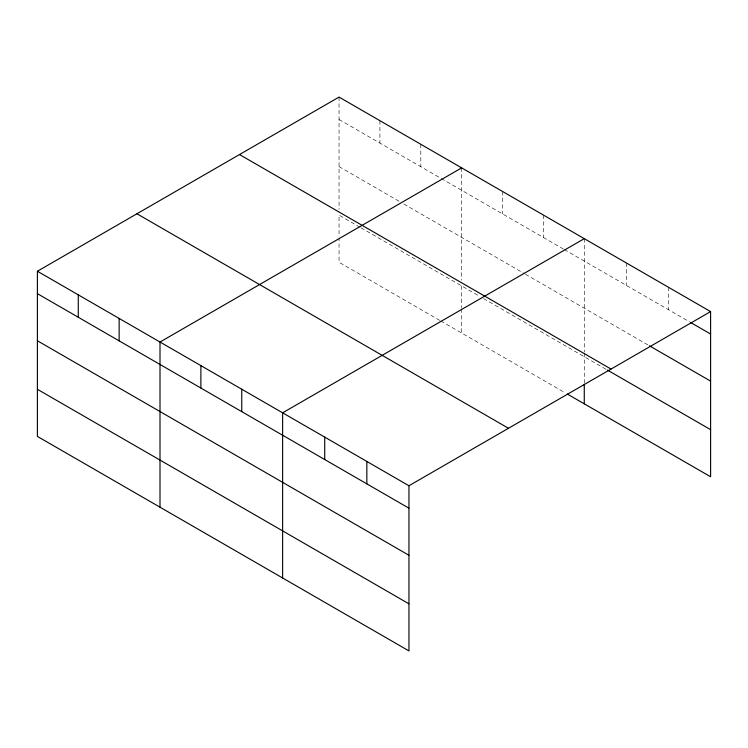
<?xml version="1.0" encoding="UTF-8"?>
<svg xmlns="http://www.w3.org/2000/svg" width="748" height="748" viewBox="0 0 748 748"><rect width="100%" height="100%" fill="white"/><g stroke="black" fill="none" stroke-linecap="round" stroke-linejoin="round"><path stroke-width="0.56" stroke-dasharray="3.74 2.81" d="M339.05 119.502L563.337 249M564.338 249.57L689.544 321.864M339.05 166.608L399.862 201.717M403.845 204.017L524.46 273.656M525.461 274.236L648.441 345.23M359.984 227.233L339.05 215.144L339.05 236.976M360.985 227.803L479.608 296.292M483.591 298.592L606.329 369.456M439.731 320.378L339.05 262.249L339.05 238.126M440.731 320.948L565.338 392.896M668.488 287.279L668.488 309.7M626.385 262.969L626.385 285.39M584.272 238.659L584.272 352.102M584.272 353.252L584.272 383.144M543.403 215.059L543.403 237.49M502.534 191.469L502.534 213.891M461.666 167.87L461.666 280.154M461.666 285.932L461.666 307.765M461.666 308.915L461.666 333.038M420.797 144.271L420.797 166.701M379.919 120.68L379.919 143.102M339.05 97.081L339.05 209.365"/><path stroke-width="1.12" d="M37.4 271.244L408.95 485.751L408.95 650.919L37.4 436.411L37.4 271.244L339.05 97.081L710.6 311.589L710.6 476.757L567.33 394.046M461.666 167.87L160.007 342.032L160.007 507.2M584.272 238.659L282.622 412.821L282.622 577.989M408.95 485.751L710.6 311.589M690.544 322.435L710.6 334.019M649.442 345.81L710.6 381.125M239.51 154.556L611.051 369.063M607.329 370.036L710.6 429.651M136.949 213.769L508.49 428.277M37.4 293.665L408.95 508.173M37.4 340.77L408.95 555.278M37.4 389.297L408.95 603.814M584.272 384.294L584.272 403.827M366.838 461.441L366.838 483.863M324.726 437.131L324.726 459.553M241.754 389.222L241.754 411.643M200.885 365.622L200.885 388.044M119.138 318.433L119.138 340.854M78.269 294.834L78.269 317.255"/></g></svg>
